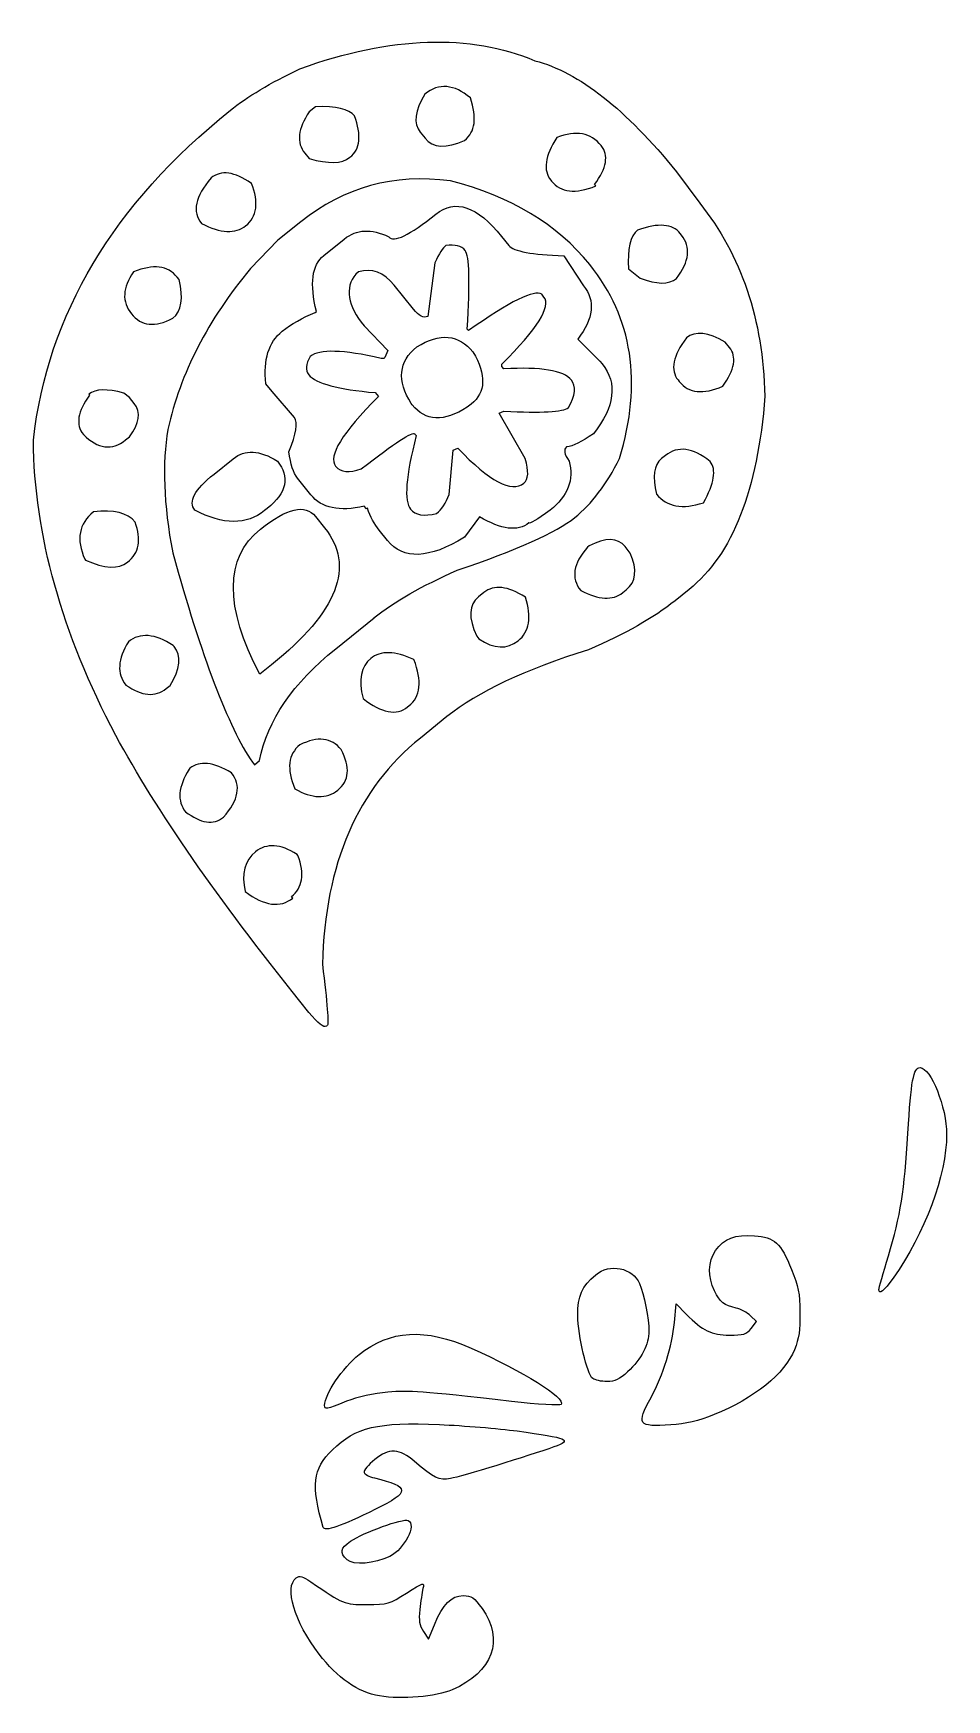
# Model space of a CAD drawing. Header units: centimetres. Extents: x -13.1 to 13.1, y -9.4 to 9.2.
# Drawn here: x -12.79 to -5.9, y -6.04 to 6.54 of the extents above; entities that cross this region are included whole.
import ezdxf

# ---------------------------------------------------------------- set-up
doc = ezdxf.new("R2010")
doc.units = ezdxf.units.CM
doc.header["$MEASUREMENT"] = 0
doc.layers.add('Layer 1', color=7, linetype='Continuous')

msp = doc.modelspace()

# ---------------------------------------------------------------- linework, layer by layer
at = {"layer": 'Layer 1'}
for points, knots in [([(-10.58197, -0.95095), (-10.58197, -0.95095), (-10.57305, -0.94378), (-10.57305, -0.94378), (-10.57305, -0.94378), (-10.56248, -0.93528), (-10.57534, -0.78231), (-10.61163, -0.48488), (-10.61163, -0.48488), (-10.59233, 0.27302), (-10.34592, 0.8423), (-9.87238, 1.22296), (-9.87238, 1.22296), (-9.87238, 1.22296), (-9.67173, 1.38426), (-9.67173, 1.38426), (-9.67173, 1.38426), (-9.43866, 1.57163), (-9.08284, 1.74012), (-8.60428, 1.88975), (-8.60428, 1.88975), (-8.32809, 2.00792), (-8.11034, 2.13104), (-7.95102, 2.25911), (-7.95102, 2.25911), (-7.95102, 2.25911), (-7.845, 2.34434), (-7.845, 2.34434), (-7.845, 2.34434), (-7.51736, 2.60773), (-7.32665, 3.0939), (-7.27288, 3.80284), (-7.27288, 3.80284), (-7.28666, 4.38317), (-7.45064, 4.86877), (-7.76483, 5.25961), (-7.76483, 5.25961), (-7.76483, 5.25961), (-7.94055, 5.4968), (-7.94055, 5.4968), (-7.94055, 5.4968), (-8.31998, 5.96879), (-8.67577, 6.24826), (-9.00793, 6.33521), (-9.00793, 6.33521), (-9.49856, 6.54217), (-10.08994, 6.52207), (-10.78205, 6.27489), (-10.78205, 6.27489), (-11.00504, 6.16741), (-11.17967, 6.06291), (-11.30595, 5.96139), (-11.30595, 5.96139), (-12.18982, 5.25086), (-12.68545, 4.42062), (-12.79285, 3.47064), (-12.79285, 3.47064), (-12.78538, 2.75655), (-12.57807, 2.01381), (-12.17091, 1.2424), (-12.17091, 1.2424), (-11.86228, 0.67382), (-11.39921, 0.00545), (-10.7817, -0.76271), (-10.7817, -0.76271), (-10.7817, -0.76271), (-10.71293, -0.84826), (-10.71293, -0.84826), (-10.71293, -0.84826), (-10.64523, -0.93248), (-10.60157, -0.96672), (-10.58197, -0.95097), (-10.58197, -0.95097), (-10.58197, -0.95097), (-10.58197, -0.95095), (-10.58197, -0.95095)], [0, 0, 0, 0, 0.05, 0.05, 0.05, 0.05, 0.1, 0.1, 0.1, 0.1, 0.15, 0.15, 0.15, 0.15, 0.2, 0.2, 0.2, 0.2, 0.25, 0.25, 0.25, 0.25, 0.3, 0.3, 0.3, 0.3, 0.35, 0.35, 0.35, 0.35, 0.4, 0.4, 0.4, 0.4, 0.45, 0.45, 0.45, 0.45, 0.5, 0.5, 0.5, 0.5, 0.55, 0.55, 0.55, 0.55, 0.6, 0.6, 0.6, 0.6, 0.65, 0.65, 0.65, 0.65, 0.7, 0.7, 0.7, 0.7, 0.75, 0.75, 0.75, 0.75, 0.8, 0.8, 0.8, 0.8, 0.85, 0.85, 0.85, 0.85, 0.9, 0.9, 0.9, 0.9, 1, 1, 1, 1]), ([(-9.83699, 5.7503), (-9.83699, 5.7503), (-9.87323, 5.79539), (-9.87323, 5.79539), (-9.87323, 5.79539), (-9.92643, 5.86156), (-9.91462, 5.95768), (-9.83781, 6.08377), (-9.83781, 6.08377), (-9.73256, 6.16838), (-9.61837, 6.15868), (-9.49524, 6.05466), (-9.49524, 6.05466), (-9.44428, 5.90514), (-9.45866, 5.79834), (-9.53836, 5.73426), (-9.53836, 5.73426), (-9.67824, 5.6713), (-9.77778, 5.67664), (-9.83699, 5.7503)], [0, 0, 0, 0, 0.16666667, 0.16666667, 0.16666667, 0.16666667, 0.33333333, 0.33333333, 0.33333333, 0.33333333, 0.5, 0.5, 0.5, 0.5, 0.66666667, 0.66666667, 0.66666667, 0.66666667, 1, 1, 1, 1]), ([(-10.71188, 5.59644), (-10.71188, 5.59644), (-10.74454, 5.63707), (-10.74454, 5.63707), (-10.74454, 5.63707), (-10.80853, 5.71667), (-10.79719, 5.82103), (-10.7105, 5.95017), (-10.7105, 5.95017), (-10.7105, 5.95017), (-10.6631, 5.98827), (-10.6631, 5.98827), (-10.6631, 5.98827), (-10.50891, 5.99351), (-10.41123, 5.97053), (-10.37007, 5.91934), (-10.37007, 5.91934), (-10.3146, 5.77344), (-10.32595, 5.66908), (-10.40411, 5.60624), (-10.40411, 5.60624), (-10.46423, 5.55791), (-10.56682, 5.55465), (-10.71188, 5.59645), (-10.71188, 5.59645), (-10.71188, 5.59645), (-10.71188, 5.59644), (-10.71188, 5.59644)], [0, 0, 0, 0, 0.125, 0.125, 0.125, 0.125, 0.25, 0.25, 0.25, 0.25, 0.375, 0.375, 0.375, 0.375, 0.5, 0.5, 0.5, 0.5, 0.625, 0.625, 0.625, 0.625, 0.75, 0.75, 0.75, 0.75, 1, 1, 1, 1]), ([(-8.88792, 5.43311), (-8.94838, 5.5083), (-8.93323, 5.61572), (-8.84248, 5.75537), (-8.84248, 5.75537), (-8.69783, 5.81239), (-8.58621, 5.79201), (-8.50761, 5.69425), (-8.50761, 5.69425), (-8.44965, 5.62213), (-8.46643, 5.52454), (-8.55798, 5.40147), (-8.55798, 5.40147), (-8.55798, 5.40147), (-8.54882, 5.39007), (-8.54882, 5.39007), (-8.54882, 5.39007), (-8.7024, 5.32859), (-8.81362, 5.34069), (-8.88247, 5.42634), (-8.88247, 5.42634), (-8.88247, 5.42634), (-8.88792, 5.43311), (-8.88792, 5.43311)], [0, 0, 0, 0, 0.14285714, 0.14285714, 0.14285714, 0.14285714, 0.28571429, 0.28571429, 0.28571429, 0.28571429, 0.42857143, 0.42857143, 0.42857143, 0.42857143, 0.57142857, 0.57142857, 0.57142857, 0.57142857, 0.71428571, 0.71428571, 0.71428571, 0.71428571, 1, 1, 1, 1]), ([(-10.22236, 2.12942), (-10.22236, 2.12942), (-10.51104, 1.89736), (-10.51104, 1.89736), (-10.51104, 1.89736), (-10.83418, 1.6376), (-11.02601, 1.35597), (-11.08653, 1.05248), (-11.08653, 1.05248), (-11.08653, 1.05248), (-11.12484, 1.02168), (-11.12484, 1.02168), (-11.12484, 1.02168), (-11.12484, 1.02168), (-11.13931, 1.03968), (-11.13931, 1.03968), (-11.13931, 1.03968), (-11.32275, 1.308), (-11.52341, 1.8347), (-11.74129, 2.61979), (-11.74129, 2.61979), (-11.80958, 2.98792), (-11.82177, 3.29856), (-11.77787, 3.55171), (-11.77787, 3.55171), (-11.68368, 3.97633), (-11.47571, 4.38104), (-11.15394, 4.76584), (-11.15394, 4.76584), (-11.15394, 4.76584), (-10.94769, 4.98004), (-10.94769, 4.98004), (-10.94769, 4.98004), (-10.94769, 4.98004), (-10.77396, 5.1197), (-10.77396, 5.1197), (-10.77396, 5.1197), (-10.44929, 5.3807), (-10.07315, 5.48379), (-9.64556, 5.42896), (-9.64556, 5.42896), (-9.18919, 5.31082), (-8.83895, 5.09992), (-8.59485, 4.79627), (-8.59485, 4.79627), (-8.27101, 4.39342), (-8.19582, 3.90578), (-8.36928, 3.33334), (-8.36928, 3.33334), (-8.46726, 3.13822), (-8.58016, 2.98928), (-8.70798, 2.88652), (-8.70798, 2.88652), (-8.84627, 2.77536), (-9.1419, 2.64292), (-9.59487, 2.48921), (-9.59487, 2.48921), (-9.86138, 2.37139), (-10.07055, 2.25146), (-10.22237, 2.12941), (-10.22237, 2.12941), (-10.22237, 2.12941), (-10.22236, 2.12942), (-10.22236, 2.12942)], [0, 0, 0, 0, 0.05882353, 0.05882353, 0.05882353, 0.05882353, 0.11764706, 0.11764706, 0.11764706, 0.11764706, 0.17647059, 0.17647059, 0.17647059, 0.17647059, 0.23529412, 0.23529412, 0.23529412, 0.23529412, 0.29411765, 0.29411765, 0.29411765, 0.29411765, 0.35294118, 0.35294118, 0.35294118, 0.35294118, 0.41176471, 0.41176471, 0.41176471, 0.41176471, 0.47058824, 0.47058824, 0.47058824, 0.47058824, 0.52941176, 0.52941176, 0.52941176, 0.52941176, 0.58823529, 0.58823529, 0.58823529, 0.58823529, 0.64705882, 0.64705882, 0.64705882, 0.64705882, 0.70588235, 0.70588235, 0.70588235, 0.70588235, 0.76470588, 0.76470588, 0.76470588, 0.76470588, 0.82352941, 0.82352941, 0.82352941, 0.82352941, 0.88235294, 0.88235294, 0.88235294, 0.88235294, 1, 1, 1, 1]), ([(-11.52442, 5.10664), (-11.59567, 5.19527), (-11.57155, 5.3099), (-11.45207, 5.45054), (-11.45207, 5.45054), (-11.37534, 5.51223), (-11.27394, 5.49849), (-11.14789, 5.40933), (-11.14789, 5.40933), (-11.08936, 5.26571), (-11.10369, 5.15886), (-11.19088, 5.08876), (-11.19088, 5.08876), (-11.26751, 5.02716), (-11.37869, 5.03312), (-11.52442, 5.10664)], [0, 0, 0, 0, 0.2, 0.2, 0.2, 0.2, 0.4, 0.4, 0.4, 0.4, 0.6, 0.6, 0.6, 0.6, 1, 1, 1, 1]), ([(-8.89322, 2.94179), (-8.75946, 3.04933), (-8.71174, 3.17305), (-8.75008, 3.31296), (-8.75008, 3.31296), (-8.78692, 3.36509), (-8.79334, 3.40081), (-8.76933, 3.4201), (-8.76933, 3.4201), (-8.72198, 3.4259), (-8.65458, 3.45907), (-8.56711, 3.51959), (-8.56711, 3.51959), (-8.40492, 3.72411), (-8.38303, 3.90002), (-8.50144, 4.04733), (-8.50144, 4.04733), (-8.50144, 4.04733), (-8.51777, 4.06764), (-8.51777, 4.06764), (-8.51777, 4.06764), (-8.51777, 4.06764), (-8.68491, 4.23396), (-8.68491, 4.23396), (-8.68491, 4.23396), (-8.56509, 4.38973), (-8.5505, 4.52399), (-8.64112, 4.63673), (-8.64112, 4.63673), (-8.64112, 4.63673), (-8.78941, 4.8628), (-8.78941, 4.8628), (-8.78941, 4.8628), (-9.03125, 4.87121), (-9.16969, 4.89721), (-9.20474, 4.94081), (-9.20474, 4.94081), (-9.20474, 4.94081), (-9.25917, 5.00852), (-9.25917, 5.00852), (-9.25917, 5.00852), (-9.44406, 5.23851), (-9.60945, 5.29487), (-9.75532, 5.17761), (-9.75532, 5.17761), (-9.95526, 5.01688), (-10.07395, 4.9598), (-10.11138, 5.00638), (-10.11138, 5.00638), (-10.24163, 5.06987), (-10.35332, 5.06418), (-10.44646, 4.98931), (-10.44646, 4.98931), (-10.44646, 4.98931), (-10.60203, 4.86425), (-10.60203, 4.86425), (-10.60203, 4.86425), (-10.69077, 4.79291), (-10.70883, 4.65225), (-10.6562, 4.44226), (-10.6562, 4.44226), (-10.6562, 4.44226), (-10.66528, 4.43496), (-10.66528, 4.43496), (-10.66528, 4.43496), (-10.76275, 4.39612), (-10.84605, 4.34891), (-10.91519, 4.29333), (-10.91519, 4.29333), (-11.01736, 4.2112), (-11.05849, 4.07917), (-11.03858, 3.89726), (-11.03858, 3.89726), (-11.03858, 3.89726), (-10.99145, 3.83863), (-10.99145, 3.83863), (-10.99145, 3.83863), (-10.99145, 3.83863), (-10.82152, 3.64111), (-10.82152, 3.64111), (-10.82152, 3.64111), (-10.79516, 3.60539), (-10.80929, 3.51981), (-10.8639, 3.38438), (-10.8639, 3.38438), (-10.85227, 3.28988), (-10.83075, 3.22308), (-10.79933, 3.18399), (-10.79933, 3.18399), (-10.79933, 3.18399), (-10.69777, 3.05765), (-10.69777, 3.05765), (-10.69777, 3.05765), (-10.61803, 2.95845), (-10.48391, 2.93016), (-10.2954, 2.97276), (-10.2954, 2.97276), (-10.2954, 2.97276), (-10.27907, 2.95245), (-10.27907, 2.95245), (-10.27907, 2.95245), (-10.27907, 2.95245), (-10.2723, 2.95789), (-10.2723, 2.95789), (-10.2723, 2.95789), (-10.24929, 2.89229), (-10.21964, 2.83692), (-10.18335, 2.79178), (-10.18335, 2.79178), (-10.18335, 2.79178), (-10.12175, 2.71515), (-10.12175, 2.71515), (-10.12175, 2.71515), (-10.00218, 2.56641), (-9.80793, 2.57413), (-9.53899, 2.7383), (-9.53899, 2.7383), (-9.53899, 2.7383), (-9.42545, 2.89264), (-9.42545, 2.89264), (-9.42545, 2.89264), (-9.26043, 2.79512), (-9.13657, 2.7796), (-9.05388, 2.84606), (-9.05388, 2.84606), (-9.04787, 2.83857), (-8.99431, 2.87048), (-8.89321, 2.94178), (-8.89321, 2.94178), (-8.89321, 2.94178), (-8.89322, 2.94179), (-8.89322, 2.94179)], [0, 0, 0, 0, 0.02941176, 0.02941176, 0.02941176, 0.02941176, 0.05882353, 0.05882353, 0.05882353, 0.05882353, 0.08823529, 0.08823529, 0.08823529, 0.08823529, 0.11764706, 0.11764706, 0.11764706, 0.11764706, 0.14705882, 0.14705882, 0.14705882, 0.14705882, 0.17647059, 0.17647059, 0.17647059, 0.17647059, 0.20588235, 0.20588235, 0.20588235, 0.20588235, 0.23529412, 0.23529412, 0.23529412, 0.23529412, 0.26470588, 0.26470588, 0.26470588, 0.26470588, 0.29411765, 0.29411765, 0.29411765, 0.29411765, 0.32352941, 0.32352941, 0.32352941, 0.32352941, 0.35294118, 0.35294118, 0.35294118, 0.35294118, 0.38235294, 0.38235294, 0.38235294, 0.38235294, 0.41176471, 0.41176471, 0.41176471, 0.41176471, 0.44117647, 0.44117647, 0.44117647, 0.44117647, 0.47058824, 0.47058824, 0.47058824, 0.47058824, 0.5, 0.5, 0.5, 0.5, 0.52941176, 0.52941176, 0.52941176, 0.52941176, 0.55882353, 0.55882353, 0.55882353, 0.55882353, 0.58823529, 0.58823529, 0.58823529, 0.58823529, 0.61764706, 0.61764706, 0.61764706, 0.61764706, 0.64705882, 0.64705882, 0.64705882, 0.64705882, 0.67647059, 0.67647059, 0.67647059, 0.67647059, 0.70588235, 0.70588235, 0.70588235, 0.70588235, 0.73529412, 0.73529412, 0.73529412, 0.73529412, 0.76470588, 0.76470588, 0.76470588, 0.76470588, 0.79411765, 0.79411765, 0.79411765, 0.79411765, 0.82352941, 0.82352941, 0.82352941, 0.82352941, 0.85294118, 0.85294118, 0.85294118, 0.85294118, 0.88235294, 0.88235294, 0.88235294, 0.88235294, 0.91176471, 0.91176471, 0.91176471, 0.91176471, 0.94117647, 0.94117647, 0.94117647, 0.94117647, 1, 1, 1, 1]), ([(-8.302, 4.76444), (-8.31176, 4.91501), (-8.28884, 5.01264), (-8.23323, 5.05733), (-8.23323, 5.05733), (-8.07766, 5.11316), (-7.97027, 5.10425), (-7.91105, 5.03059), (-7.91105, 5.03059), (-7.91105, 5.03059), (-7.90202, 5.01936), (-7.90202, 5.01936), (-7.90202, 5.01936), (-7.82945, 4.92908), (-7.84197, 4.81997), (-7.93957, 4.69202), (-7.93957, 4.69202), (-7.99815, 4.64493), (-8.08932, 4.64595), (-8.21308, 4.69508), (-8.21308, 4.69508), (-8.21308, 4.69508), (-8.302, 4.76444), (-8.302, 4.76444)], [0, 0, 0, 0, 0.14285714, 0.14285714, 0.14285714, 0.14285714, 0.28571429, 0.28571429, 0.28571429, 0.28571429, 0.42857143, 0.42857143, 0.42857143, 0.42857143, 0.57142857, 0.57142857, 0.57142857, 0.57142857, 0.71428571, 0.71428571, 0.71428571, 0.71428571, 1, 1, 1, 1]), ([(-9.62589, 3.39597), (-9.62589, 3.39597), (-9.65396, 3.06158), (-9.65396, 3.06158), (-9.65396, 3.06158), (-9.68031, 2.99582), (-9.7123, 2.9478), (-9.74995, 2.91754), (-9.74995, 2.91754), (-9.84574, 2.8951), (-9.91115, 2.90568), (-9.9462, 2.94928), (-9.9462, 2.94928), (-9.99692, 3.01237), (-9.98285, 3.19812), (-9.904, 3.50655), (-9.904, 3.50655), (-9.904, 3.50655), (-9.91303, 3.51778), (-9.91303, 3.51778), (-9.91303, 3.51778), (-9.92994, 3.53881), (-10.065, 3.45126), (-10.31822, 3.25513), (-10.31822, 3.25513), (-10.40963, 3.22116), (-10.4741, 3.22752), (-10.51162, 3.2742), (-10.51162, 3.2742), (-10.57198, 3.34929), (-10.46443, 3.52483), (-10.18896, 3.80083), (-10.18896, 3.80083), (-10.18896, 3.80083), (-10.21246, 3.83006), (-10.21246, 3.83006), (-10.21246, 3.83006), (-10.49382, 3.85382), (-10.6611, 3.89878), (-10.71429, 3.96495), (-10.71429, 3.96495), (-10.74208, 3.99952), (-10.73847, 4.04575), (-10.70343, 4.10363), (-10.70343, 4.10363), (-10.63418, 4.1593), (-10.45563, 4.15431), (-10.16777, 4.08865), (-10.16777, 4.08865), (-10.16777, 4.08865), (-10.14937, 4.08876), (-10.14937, 4.08876), (-10.14937, 4.08876), (-10.14937, 4.08876), (-10.14045, 4.09593), (-10.14045, 4.09593), (-10.14045, 4.09593), (-10.14045, 4.09593), (-10.1183, 4.14718), (-10.1183, 4.14718), (-10.1183, 4.14718), (-10.1183, 4.14718), (-10.29777, 4.33323), (-10.29777, 4.33323), (-10.29777, 4.33323), (-10.42345, 4.48957), (-10.44422, 4.62013), (-10.36008, 4.72493), (-10.36008, 4.72493), (-10.36008, 4.72493), (-10.33977, 4.74126), (-10.33977, 4.74126), (-10.33977, 4.74126), (-10.23775, 4.77126), (-10.14805, 4.73815), (-10.0707, 4.64192), (-10.0707, 4.64192), (-10.0707, 4.64192), (-9.92387, 4.45927), (-9.92387, 4.45927), (-9.92387, 4.45927), (-9.88405, 4.40972), (-9.84831, 4.39142), (-9.81665, 4.40436), (-9.81665, 4.40436), (-9.81665, 4.40436), (-9.76423, 4.81026), (-9.76423, 4.81026), (-9.76423, 4.81026), (-9.73071, 4.87926), (-9.70266, 4.92283), (-9.68009, 4.94097), (-9.68009, 4.94097), (-9.6106, 4.94989), (-9.56196, 4.93707), (-9.53416, 4.9025), (-9.53416, 4.9025), (-9.50275, 4.86341), (-9.49748, 4.66601), (-9.51837, 4.31029), (-9.51837, 4.31029), (-9.51837, 4.31029), (-9.50921, 4.29889), (-9.50921, 4.29889), (-9.50921, 4.29889), (-9.19441, 4.51987), (-9.01028, 4.61098), (-8.95682, 4.57221), (-8.95682, 4.57221), (-8.95682, 4.57221), (-8.94049, 4.5519), (-8.94049, 4.5519), (-8.94049, 4.5519), (-8.88376, 4.48133), (-8.98924, 4.31244), (-9.25691, 4.04524), (-9.25691, 4.04524), (-9.25691, 4.04524), (-9.25696, 4.02671), (-9.25696, 4.02671), (-9.25696, 4.02671), (-9.25696, 4.02671), (-9.24236, 4.00854), (-9.24236, 4.00854), (-9.24236, 4.00854), (-8.96203, 4.02619), (-8.79226, 3.99819), (-8.73304, 3.92453), (-8.73304, 3.92453), (-8.69552, 3.87785), (-8.70299, 3.80868), (-8.75545, 3.71702), (-8.75545, 3.71702), (-8.79608, 3.68436), (-8.95829, 3.67522), (-9.24207, 3.68959), (-9.24207, 3.68959), (-9.24207, 3.68959), (-9.2786, 3.67517), (-9.2786, 3.67517), (-9.2786, 3.67517), (-9.2786, 3.67517), (-9.08132, 3.3327), (-9.08132, 3.3327), (-9.08132, 3.3327), (-9.05332, 3.23631), (-9.05661, 3.17423), (-9.09117, 3.14643), (-9.09117, 3.14643), (-9.18443, 3.07147), (-9.35049, 3.15945), (-9.58937, 3.41039), (-9.58937, 3.41039), (-9.58937, 3.41039), (-9.62589, 3.39597), (-9.62589, 3.39597)], [0, 0, 0, 0, 0.025, 0.025, 0.025, 0.025, 0.05, 0.05, 0.05, 0.05, 0.075, 0.075, 0.075, 0.075, 0.1, 0.1, 0.1, 0.1, 0.125, 0.125, 0.125, 0.125, 0.15, 0.15, 0.15, 0.15, 0.175, 0.175, 0.175, 0.175, 0.2, 0.2, 0.2, 0.2, 0.225, 0.225, 0.225, 0.225, 0.25, 0.25, 0.25, 0.25, 0.275, 0.275, 0.275, 0.275, 0.3, 0.3, 0.3, 0.3, 0.325, 0.325, 0.325, 0.325, 0.35, 0.35, 0.35, 0.35, 0.375, 0.375, 0.375, 0.375, 0.4, 0.4, 0.4, 0.4, 0.425, 0.425, 0.425, 0.425, 0.45, 0.45, 0.45, 0.45, 0.475, 0.475, 0.475, 0.475, 0.5, 0.5, 0.5, 0.5, 0.525, 0.525, 0.525, 0.525, 0.55, 0.55, 0.55, 0.55, 0.575, 0.575, 0.575, 0.575, 0.6, 0.6, 0.6, 0.6, 0.625, 0.625, 0.625, 0.625, 0.65, 0.65, 0.65, 0.65, 0.675, 0.675, 0.675, 0.675, 0.7, 0.7, 0.7, 0.7, 0.725, 0.725, 0.725, 0.725, 0.75, 0.75, 0.75, 0.75, 0.775, 0.775, 0.775, 0.775, 0.8, 0.8, 0.8, 0.8, 0.825, 0.825, 0.825, 0.825, 0.85, 0.85, 0.85, 0.85, 0.875, 0.875, 0.875, 0.875, 0.9, 0.9, 0.9, 0.9, 0.925, 0.925, 0.925, 0.925, 0.95, 0.95, 0.95, 0.95, 1, 1, 1, 1]), ([(-12.05321, 4.42519), (-12.12579, 4.51547), (-12.12047, 4.62124), (-12.03725, 4.74251), (-12.03725, 4.74251), (-11.88685, 4.80161), (-11.77717, 4.78828), (-11.70822, 4.70252), (-11.70822, 4.70252), (-11.70822, 4.70252), (-11.69375, 4.68452), (-11.69375, 4.68452), (-11.69375, 4.68452), (-11.65849, 4.54213), (-11.67389, 4.44438), (-11.73995, 4.39128), (-11.73995, 4.39128), (-11.87392, 4.32074), (-11.97834, 4.33204), (-12.05321, 4.42519)], [0, 0, 0, 0, 0.16666667, 0.16666667, 0.16666667, 0.16666667, 0.33333333, 0.33333333, 0.33333333, 0.33333333, 0.5, 0.5, 0.5, 0.5, 0.66666667, 0.66666667, 0.66666667, 0.66666667, 1, 1, 1, 1]), ([(-9.51864, 3.7198), (-9.51864, 3.7198), (-9.48941, 3.7433), (-9.48941, 3.7433), (-9.48941, 3.7433), (-9.37822, 3.83269), (-9.37355, 3.96386), (-9.47542, 4.1368), (-9.47542, 4.1368), (-9.58296, 4.27057), (-9.72426, 4.28322), (-9.89932, 4.17475), (-9.89932, 4.17475), (-10.03607, 4.06483), (-10.05016, 3.92228), (-9.94159, 3.7471), (-9.94159, 3.7471), (-9.94159, 3.7471), (-9.93442, 3.73818), (-9.93442, 3.73818), (-9.93442, 3.73818), (-9.83415, 3.61344), (-9.69555, 3.60731), (-9.51864, 3.7198)], [0, 0, 0, 0, 0.14285714, 0.14285714, 0.14285714, 0.14285714, 0.28571429, 0.28571429, 0.28571429, 0.28571429, 0.42857143, 0.42857143, 0.42857143, 0.42857143, 0.57142857, 0.57142857, 0.57142857, 0.57142857, 0.71428571, 0.71428571, 0.71428571, 0.71428571, 1, 1, 1, 1]), ([(-7.92826, 3.92548), (-7.98872, 4.00068), (-7.96759, 4.10674), (-7.86488, 4.24368), (-7.86488, 4.24368), (-7.79872, 4.29687), (-7.7011, 4.28626), (-7.57204, 4.21184), (-7.57204, 4.21184), (-7.57204, 4.21184), (-7.53938, 4.17121), (-7.53938, 4.17121), (-7.53938, 4.17121), (-7.48381, 4.10207), (-7.5006, 4.00447), (-7.58975, 3.87842), (-7.58975, 3.87842), (-7.73808, 3.81356), (-7.8479, 3.8255), (-7.91923, 3.91424), (-7.91923, 3.91424), (-7.91923, 3.91424), (-7.92826, 3.92548), (-7.92826, 3.92548)], [0, 0, 0, 0, 0.14285714, 0.14285714, 0.14285714, 0.14285714, 0.28571429, 0.28571429, 0.28571429, 0.28571429, 0.42857143, 0.42857143, 0.42857143, 0.42857143, 0.57142857, 0.57142857, 0.57142857, 0.57142857, 0.71428571, 0.71428571, 0.71428571, 0.71428571, 1, 1, 1, 1]), ([(-12.41557, 3.51403), (-12.47478, 3.58769), (-12.45923, 3.68682), (-12.36892, 3.81144), (-12.36892, 3.81144), (-12.36892, 3.81144), (-12.37436, 3.81821), (-12.37436, 3.81821), (-12.37436, 3.81821), (-12.32471, 3.85813), (-12.23659, 3.8609), (-12.11001, 3.82654), (-12.11001, 3.82654), (-12.11001, 3.82654), (-12.06843, 3.79308), (-12.06843, 3.79308), (-12.06843, 3.79308), (-12.06843, 3.79308), (-12.03219, 3.74799), (-12.03219, 3.74799), (-12.03219, 3.74799), (-11.97909, 3.68193), (-11.99096, 3.59817), (-12.0678, 3.4967), (-12.0678, 3.4967), (-12.0678, 3.4967), (-12.09703, 3.4732), (-12.09703, 3.4732), (-12.09703, 3.4732), (-12.1992, 3.39107), (-12.30538, 3.40467), (-12.41557, 3.51401), (-12.41557, 3.51401), (-12.41557, 3.51401), (-12.41557, 3.51403), (-12.41557, 3.51403)], [0, 0, 0, 0, 0.1, 0.1, 0.1, 0.1, 0.2, 0.2, 0.2, 0.2, 0.3, 0.3, 0.3, 0.3, 0.4, 0.4, 0.4, 0.4, 0.5, 0.5, 0.5, 0.5, 0.6, 0.6, 0.6, 0.6, 0.7, 0.7, 0.7, 0.7, 0.8, 0.8, 0.8, 0.8, 1, 1, 1, 1]), ([(-11.04807, 2.93945), (-11.04807, 2.93945), (-11.02776, 2.95578), (-11.02776, 2.95578), (-11.02776, 2.95578), (-10.88045, 3.0742), (-10.85512, 3.19352), (-10.95177, 3.31375), (-10.95177, 3.31375), (-11.08542, 3.3968), (-11.19656, 3.40271), (-11.28518, 3.33146), (-11.28518, 3.33146), (-11.28518, 3.33146), (-11.42952, 3.21543), (-11.42952, 3.21543), (-11.42952, 3.21543), (-11.57683, 3.09701), (-11.62513, 3.00626), (-11.57442, 2.94317), (-11.57442, 2.94317), (-11.36027, 2.83077), (-11.18483, 2.82953), (-11.04808, 2.93945), (-11.04808, 2.93945), (-11.04808, 2.93945), (-11.04807, 2.93945), (-11.04807, 2.93945)], [0, 0, 0, 0, 0.125, 0.125, 0.125, 0.125, 0.25, 0.25, 0.25, 0.25, 0.375, 0.375, 0.375, 0.375, 0.5, 0.5, 0.5, 0.5, 0.625, 0.625, 0.625, 0.625, 0.75, 0.75, 0.75, 0.75, 1, 1, 1, 1]), ([(-8.08987, 3.06424), (-8.12363, 3.19551), (-8.11117, 3.28474), (-8.05248, 3.33191), (-8.05248, 3.33191), (-8.05248, 3.33191), (-8.02325, 3.35541), (-8.02325, 3.35541), (-8.02325, 3.35541), (-7.93, 3.43037), (-7.81774, 3.41541), (-7.68647, 3.3105), (-7.68647, 3.3105), (-7.637, 3.24896), (-7.65381, 3.14518), (-7.73689, 2.99918), (-7.73689, 2.99918), (-7.89486, 2.94632), (-8.01252, 2.96801), (-8.08987, 3.06423), (-8.08987, 3.06423), (-8.08987, 3.06423), (-8.08987, 3.06424), (-8.08987, 3.06424)], [0, 0, 0, 0, 0.14285714, 0.14285714, 0.14285714, 0.14285714, 0.28571429, 0.28571429, 0.28571429, 0.28571429, 0.42857143, 0.42857143, 0.42857143, 0.42857143, 0.57142857, 0.57142857, 0.57142857, 0.57142857, 0.71428571, 0.71428571, 0.71428571, 0.71428571, 1, 1, 1, 1]), ([(-12.4049, 2.57242), (-12.47089, 2.72237), (-12.44905, 2.84142), (-12.33939, 2.92957), (-12.33939, 2.92957), (-12.18631, 2.9486), (-12.0814, 2.92282), (-12.02467, 2.85225), (-12.02467, 2.85225), (-11.97578, 2.72064), (-11.99494, 2.61978), (-12.08213, 2.54969), (-12.08213, 2.54969), (-12.1483, 2.4965), (-12.25408, 2.50182), (-12.39945, 2.56565), (-12.39945, 2.56565), (-12.39945, 2.56565), (-12.4049, 2.57242), (-12.4049, 2.57242)], [0, 0, 0, 0, 0.16666667, 0.16666667, 0.16666667, 0.16666667, 0.33333333, 0.33333333, 0.33333333, 0.33333333, 0.5, 0.5, 0.5, 0.5, 0.66666667, 0.66666667, 0.66666667, 0.66666667, 1, 1, 1, 1]), ([(-11.08347, 1.70443), (-11.08347, 1.70443), (-10.99545, 1.77519), (-10.99545, 1.77519), (-10.99545, 1.77519), (-10.49649, 2.1763), (-10.36304, 2.52119), (-10.5951, 2.80987), (-10.5951, 2.80987), (-10.5951, 2.80987), (-10.664, 2.89558), (-10.664, 2.89558), (-10.664, 2.89558), (-10.74127, 2.9917), (-10.87982, 2.95943), (-11.07964, 2.7988), (-11.07964, 2.7988), (-11.35026, 2.58125), (-11.35154, 2.21647), (-11.08347, 1.70444), (-11.08347, 1.70444), (-11.08347, 1.70444), (-11.08347, 1.70443), (-11.08347, 1.70443)], [0, 0, 0, 0, 0.14285714, 0.14285714, 0.14285714, 0.14285714, 0.28571429, 0.28571429, 0.28571429, 0.28571429, 0.42857143, 0.42857143, 0.42857143, 0.42857143, 0.57142857, 0.57142857, 0.57142857, 0.57142857, 0.71428571, 0.71428571, 0.71428571, 0.71428571, 1, 1, 1, 1]), ([(-8.66272, 2.33649), (-8.73769, 2.42974), (-8.72034, 2.53893), (-8.61068, 2.66406), (-8.61068, 2.66406), (-8.61068, 2.66406), (-8.59945, 2.67309), (-8.59945, 2.67309), (-8.59945, 2.67309), (-8.47432, 2.73906), (-8.38397, 2.73748), (-8.32838, 2.66834), (-8.32838, 2.66834), (-8.32838, 2.66834), (-8.28855, 2.6188), (-8.28855, 2.6188), (-8.28855, 2.6188), (-8.23485, 2.4936), (-8.24482, 2.40139), (-8.31847, 2.34218), (-8.31847, 2.34218), (-8.31847, 2.34218), (-8.34555, 2.32041), (-8.34555, 2.32041), (-8.34555, 2.32041), (-8.42075, 2.25996), (-8.52647, 2.26533), (-8.66271, 2.3365), (-8.66271, 2.3365), (-8.66271, 2.3365), (-8.66272, 2.33649), (-8.66272, 2.33649)], [0, 0, 0, 0, 0.11111111, 0.11111111, 0.11111111, 0.11111111, 0.22222222, 0.22222222, 0.22222222, 0.22222222, 0.33333333, 0.33333333, 0.33333333, 0.33333333, 0.44444444, 0.44444444, 0.44444444, 0.44444444, 0.55555556, 0.55555556, 0.55555556, 0.55555556, 0.66666667, 0.66666667, 0.66666667, 0.66666667, 0.77777778, 0.77777778, 0.77777778, 0.77777778, 1, 1, 1, 1]), ([(-9.43096, 1.97149), (-9.43096, 1.97149), (-9.44716, 1.99164), (-9.44716, 1.99164), (-9.44716, 1.99164), (-9.51176, 2.13039), (-9.50723, 2.22936), (-9.43357, 2.28857), (-9.43357, 2.28857), (-9.43357, 2.28857), (-9.39294, 2.32123), (-9.39294, 2.32123), (-9.39294, 2.32123), (-9.31775, 2.38168), (-9.21334, 2.37028), (-9.07971, 2.28702), (-9.07971, 2.28702), (-9.03173, 2.13511), (-9.04984, 2.0253), (-9.13406, 1.95759), (-9.13406, 1.95759), (-9.21829, 1.88988), (-9.31726, 1.89452), (-9.43096, 1.97148), (-9.43096, 1.97148), (-9.43096, 1.97148), (-9.43096, 1.97149), (-9.43096, 1.97149)], [0, 0, 0, 0, 0.125, 0.125, 0.125, 0.125, 0.25, 0.25, 0.25, 0.25, 0.375, 0.375, 0.375, 0.375, 0.5, 0.5, 0.5, 0.5, 0.625, 0.625, 0.625, 0.625, 0.75, 0.75, 0.75, 0.75, 1, 1, 1, 1]), ([(-12.09441, 1.62309), (-12.16327, 1.70875), (-12.15694, 1.81778), (-12.07543, 1.95018), (-12.07543, 1.95018), (-11.98823, 2.02028), (-11.87538, 2.01077), (-11.73686, 1.92166), (-11.73686, 1.92166), (-11.73686, 1.92166), (-11.73142, 1.91489), (-11.73142, 1.91489), (-11.73142, 1.91489), (-11.67345, 1.84278), (-11.68344, 1.74439), (-11.7614, 1.61974), (-11.7614, 1.61974), (-11.7614, 1.61974), (-11.7908, 1.59611), (-11.7908, 1.59611), (-11.7908, 1.59611), (-11.87349, 1.52964), (-11.97469, 1.53864), (-12.09442, 1.62309), (-12.09442, 1.62309), (-12.09442, 1.62309), (-12.09441, 1.62309), (-12.09441, 1.62309)], [0, 0, 0, 0, 0.125, 0.125, 0.125, 0.125, 0.25, 0.25, 0.25, 0.25, 0.375, 0.375, 0.375, 0.375, 0.5, 0.5, 0.5, 0.5, 0.625, 0.625, 0.625, 0.625, 0.75, 0.75, 0.75, 0.75, 1, 1, 1, 1]), ([(-10.30508, 1.52109), (-10.34034, 1.66348), (-10.32115, 1.76428), (-10.24749, 1.82349), (-10.24749, 1.82349), (-10.1723, 1.88394), (-10.06355, 1.88101), (-9.92125, 1.8147), (-9.92125, 1.8147), (-9.85787, 1.65288), (-9.87054, 1.5363), (-9.95927, 1.46496), (-9.95927, 1.46496), (-9.95927, 1.46496), (-9.96835, 1.45766), (-9.96835, 1.45766), (-9.96835, 1.45766), (-10.05247, 1.39004), (-10.16471, 1.41119), (-10.30508, 1.5211), (-10.30508, 1.5211), (-10.30508, 1.5211), (-10.30508, 1.52109), (-10.30508, 1.52109)], [0, 0, 0, 0, 0.14285714, 0.14285714, 0.14285714, 0.14285714, 0.28571429, 0.28571429, 0.28571429, 0.28571429, 0.42857143, 0.42857143, 0.42857143, 0.42857143, 0.57142857, 0.57142857, 0.57142857, 0.57142857, 0.71428571, 0.71428571, 0.71428571, 0.71428571, 1, 1, 1, 1]), ([(-10.81947, 0.84033), (-10.88279, 0.98989), (-10.87008, 1.10034), (-10.78134, 1.17167), (-10.78134, 1.17167), (-10.64653, 1.238), (-10.54288, 1.22608), (-10.47039, 1.1359), (-10.47039, 1.1359), (-10.39986, 1.00194), (-10.40819, 0.8999), (-10.49538, 0.82981), (-10.49538, 0.82981), (-10.58104, 0.76096), (-10.68907, 0.76446), (-10.81948, 0.84033), (-10.81948, 0.84033), (-10.81948, 0.84033), (-10.81947, 0.84033), (-10.81947, 0.84033)], [0, 0, 0, 0, 0.16666667, 0.16666667, 0.16666667, 0.16666667, 0.33333333, 0.33333333, 0.33333333, 0.33333333, 0.5, 0.5, 0.5, 0.5, 0.66666667, 0.66666667, 0.66666667, 0.66666667, 1, 1, 1, 1]), ([(-11.64497, 0.66663), (-11.70905, 0.74634), (-11.70008, 0.85378), (-11.61807, 0.98894), (-11.61807, 0.98894), (-11.61807, 0.98894), (-11.6113, 0.99438), (-11.6113, 0.99438), (-11.6113, 0.99438), (-11.53765, 1.05359), (-11.43328, 1.04225), (-11.2982, 0.96034), (-11.2982, 0.96034), (-11.22209, 0.86566), (-11.24242, 0.75398), (-11.35919, 0.6253), (-11.35919, 0.6253), (-11.43439, 0.56485), (-11.52965, 0.57863), (-11.64497, 0.66662), (-11.64497, 0.66662), (-11.64497, 0.66662), (-11.64497, 0.66663), (-11.64497, 0.66663)], [0, 0, 0, 0, 0.14285714, 0.14285714, 0.14285714, 0.14285714, 0.28571429, 0.28571429, 0.28571429, 0.28571429, 0.42857143, 0.42857143, 0.42857143, 0.42857143, 0.57142857, 0.57142857, 0.57142857, 0.57142857, 0.71428571, 0.71428571, 0.71428571, 0.71428571, 1, 1, 1, 1]), ([(-11.19383, 0.06416), (-11.22462, 0.19783), (-11.19867, 0.29789), (-11.11598, 0.36436), (-11.11598, 0.36436), (-11.0333, 0.43083), (-10.92907, 0.42427), (-10.80328, 0.34468), (-10.80328, 0.34468), (-10.80328, 0.34468), (-10.79611, 0.33576), (-10.79611, 0.33576), (-10.79611, 0.33576), (-10.74542, 0.19582), (-10.76141, 0.09261), (-10.84409, 0.02614), (-10.84409, 0.02614), (-10.84409, 0.02614), (-10.83506, 0.01491), (-10.83506, 0.01491), (-10.83506, 0.01491), (-10.92975, -0.0612), (-11.04934, -0.04478), (-11.19383, 0.06416)], [0, 0, 0, 0, 0.14285714, 0.14285714, 0.14285714, 0.14285714, 0.28571429, 0.28571429, 0.28571429, 0.28571429, 0.42857143, 0.42857143, 0.42857143, 0.42857143, 0.57142857, 0.57142857, 0.57142857, 0.57142857, 0.71428571, 0.71428571, 0.71428571, 0.71428571, 1, 1, 1, 1]), ([(-6.30448, -2.85309), (-6.06699, -2.51956), (-5.90131, -2.07379), (-5.90131, -1.76832), (-5.90131, -1.76832), (-5.90131, -1.56532), (-6.02092, -1.26484), (-6.10172, -1.26484), (-6.10172, -1.26484), (-6.15215, -1.26484), (-6.17055, -1.36405), (-6.19384, -1.76153), (-6.19384, -1.76153), (-6.21917, -2.19407), (-6.24944, -2.38395), (-6.34111, -2.68558), (-6.34111, -2.68558), (-6.38047, -2.81508), (-6.41267, -2.92938), (-6.41267, -2.93957), (-6.41267, -2.93957), (-6.41267, -2.98211), (-6.37478, -2.95181), (-6.30447, -2.85309), (-6.30447, -2.85309), (-6.30447, -2.85309), (-6.30448, -2.85309), (-6.30448, -2.85309)], [0, 0, 0, 0, 0.125, 0.125, 0.125, 0.125, 0.25, 0.25, 0.25, 0.25, 0.375, 0.375, 0.375, 0.375, 0.5, 0.5, 0.5, 0.5, 0.625, 0.625, 0.625, 0.625, 0.75, 0.75, 0.75, 0.75, 1, 1, 1, 1]), ([(-7.65557, -3.88416), (-7.35397, -3.76232), (-7.12117, -3.57404), (-7.04943, -3.39395), (-7.04943, -3.39395), (-7.01463, -3.30655), (-7.0066, -3.25196), (-7.00815, -3.11309), (-7.00815, -3.11309), (-7.00978, -2.96496), (-7.01878, -2.91917), (-7.07207, -2.78758), (-7.07207, -2.78758), (-7.15182, -2.5906), (-7.2018, -2.54515), (-7.35161, -2.53336), (-7.35161, -2.53336), (-7.49492, -2.52208), (-7.58416, -2.55614), (-7.64483, -2.64527), (-7.64483, -2.64527), (-7.70243, -2.7299), (-7.70549, -2.84494), (-7.65297, -2.95008), (-7.65297, -2.95008), (-7.6099, -3.03623), (-7.58174, -3.05868), (-7.49024, -3.0798), (-7.49024, -3.0798), (-7.45508, -3.08792), (-7.40577, -3.1142), (-7.38066, -3.13822), (-7.38066, -3.13822), (-7.38066, -3.13822), (-7.33501, -3.18188), (-7.33501, -3.18188), (-7.33501, -3.18188), (-7.33501, -3.18188), (-7.37666, -3.23368), (-7.37666, -3.23368), (-7.37666, -3.23368), (-7.41205, -3.2777), (-7.43673, -3.28533), (-7.54102, -3.28451), (-7.54102, -3.28451), (-7.67576, -3.28343), (-7.74085, -3.25162), (-7.86743, -3.1249), (-7.86743, -3.1249), (-7.86743, -3.1249), (-7.94329, -3.04897), (-7.94329, -3.04897), (-7.94329, -3.04897), (-7.94329, -3.04897), (-7.956, -3.1898), (-7.956, -3.1898), (-7.956, -3.1898), (-7.97198, -3.36672), (-8.04034, -3.58593), (-8.13184, -3.75369), (-8.13184, -3.75369), (-8.24473, -3.96068), (-8.23252, -3.97763), (-7.98166, -3.96216), (-7.98166, -3.96216), (-7.87361, -3.95554), (-7.77208, -3.93121), (-7.65562, -3.88417), (-7.65562, -3.88417), (-7.65562, -3.88417), (-7.65557, -3.88416), (-7.65557, -3.88416)], [0, 0, 0, 0, 0.05263158, 0.05263158, 0.05263158, 0.05263158, 0.10526316, 0.10526316, 0.10526316, 0.10526316, 0.15789474, 0.15789474, 0.15789474, 0.15789474, 0.21052632, 0.21052632, 0.21052632, 0.21052632, 0.26315789, 0.26315789, 0.26315789, 0.26315789, 0.31578947, 0.31578947, 0.31578947, 0.31578947, 0.36842105, 0.36842105, 0.36842105, 0.36842105, 0.42105263, 0.42105263, 0.42105263, 0.42105263, 0.47368421, 0.47368421, 0.47368421, 0.47368421, 0.52631579, 0.52631579, 0.52631579, 0.52631579, 0.57894737, 0.57894737, 0.57894737, 0.57894737, 0.63157895, 0.63157895, 0.63157895, 0.63157895, 0.68421053, 0.68421053, 0.68421053, 0.68421053, 0.73684211, 0.73684211, 0.73684211, 0.73684211, 0.78947368, 0.78947368, 0.78947368, 0.78947368, 0.84210526, 0.84210526, 0.84210526, 0.84210526, 0.89473684, 0.89473684, 0.89473684, 0.89473684, 1, 1, 1, 1]), ([(-8.3091, -3.56108), (-8.2041, -3.46208), (-8.14761, -3.35445), (-8.14789, -3.25391), (-8.14789, -3.25391), (-8.14789, -3.1627), (-8.18603, -2.9705), (-8.21864, -2.89521), (-8.21864, -2.89521), (-8.27041, -2.77563), (-8.44509, -2.74031), (-8.54965, -2.82829), (-8.54965, -2.82829), (-8.65337, -2.91555), (-8.68662, -2.99087), (-8.68498, -3.1348), (-8.68498, -3.1348), (-8.68324, -3.29154), (-8.61448, -3.5806), (-8.57169, -3.61144), (-8.57169, -3.61144), (-8.55445, -3.62387), (-8.50605, -3.63434), (-8.46415, -3.63472), (-8.46415, -3.63472), (-8.40559, -3.63526), (-8.36969, -3.61819), (-8.30912, -3.56108), (-8.30912, -3.56108), (-8.30912, -3.56108), (-8.3091, -3.56108), (-8.3091, -3.56108)], [0, 0, 0, 0, 0.11111111, 0.11111111, 0.11111111, 0.11111111, 0.22222222, 0.22222222, 0.22222222, 0.22222222, 0.33333333, 0.33333333, 0.33333333, 0.33333333, 0.44444444, 0.44444444, 0.44444444, 0.44444444, 0.55555556, 0.55555556, 0.55555556, 0.55555556, 0.66666667, 0.66666667, 0.66666667, 0.66666667, 0.77777778, 0.77777778, 0.77777778, 0.77777778, 1, 1, 1, 1]), ([(-10.42957, -3.78356), (-10.3482, -3.75143), (-10.2209, -3.7232), (-10.11911, -3.71471), (-10.11911, -3.71471), (-9.94829, -3.70048), (-9.88512, -3.70516), (-9.18492, -3.78474), (-9.18492, -3.78474), (-8.987, -3.80722), (-8.81852, -3.81747), (-8.81053, -3.8075), (-8.81053, -3.8075), (-8.77263, -3.76027), (-9.098, -3.5565), (-9.48999, -3.38197), (-9.48999, -3.38197), (-9.83414, -3.22874), (-10.10296, -3.24442), (-10.33499, -3.43125), (-10.33499, -3.43125), (-10.46053, -3.53233), (-10.5949, -3.73049), (-10.5949, -3.81452), (-10.5949, -3.81452), (-10.5949, -3.84725), (-10.58731, -3.84583), (-10.42957, -3.78355), (-10.42957, -3.78355), (-10.42957, -3.78355), (-10.42957, -3.78356), (-10.42957, -3.78356)], [0, 0, 0, 0, 0.11111111, 0.11111111, 0.11111111, 0.11111111, 0.22222222, 0.22222222, 0.22222222, 0.22222222, 0.33333333, 0.33333333, 0.33333333, 0.33333333, 0.44444444, 0.44444444, 0.44444444, 0.44444444, 0.55555556, 0.55555556, 0.55555556, 0.55555556, 0.66666667, 0.66666667, 0.66666667, 0.66666667, 0.77777778, 0.77777778, 0.77777778, 0.77777778, 1, 1, 1, 1]), ([(-10.21146, -4.59876), (-9.94638, -4.46857), (-9.94772, -4.42707), (-10.21916, -4.36235), (-10.21916, -4.36235), (-10.2586, -4.35291), (-10.29388, -4.33409), (-10.29755, -4.32046), (-10.29755, -4.32046), (-10.30124, -4.30682), (-10.26485, -4.26313), (-10.2167, -4.22338), (-10.2167, -4.22338), (-10.11047, -4.13565), (-10.02857, -4.13946), (-9.91602, -4.23741), (-9.91602, -4.23741), (-9.77049, -4.36402), (-9.73291, -4.38194), (-9.64521, -4.36647), (-9.64521, -4.36647), (-9.56989, -4.3532), (-9.04823, -4.19386), (-8.86446, -4.12801), (-8.86446, -4.12801), (-8.71871, -4.07577), (-8.75569, -4.05978), (-9.14297, -4.0076), (-9.14297, -4.0076), (-9.28359, -3.98866), (-9.54658, -3.96693), (-9.72739, -3.95932), (-9.72739, -3.95932), (-10.19909, -3.93947), (-10.35877, -3.97712), (-10.5358, -4.14996), (-10.5358, -4.14996), (-10.6853, -4.2959), (-10.69948, -4.41628), (-10.6047, -4.73513), (-10.6047, -4.73513), (-10.59439, -4.76989), (-10.47711, -4.72927), (-10.21143, -4.59876), (-10.21143, -4.59876), (-10.21143, -4.59876), (-10.21146, -4.59876), (-10.21146, -4.59876)], [0, 0, 0, 0, 0.07692308, 0.07692308, 0.07692308, 0.07692308, 0.15384615, 0.15384615, 0.15384615, 0.15384615, 0.23076923, 0.23076923, 0.23076923, 0.23076923, 0.30769231, 0.30769231, 0.30769231, 0.30769231, 0.38461538, 0.38461538, 0.38461538, 0.38461538, 0.46153846, 0.46153846, 0.46153846, 0.46153846, 0.53846154, 0.53846154, 0.53846154, 0.53846154, 0.61538462, 0.61538462, 0.61538462, 0.61538462, 0.69230769, 0.69230769, 0.69230769, 0.69230769, 0.76923077, 0.76923077, 0.76923077, 0.76923077, 0.84615385, 0.84615385, 0.84615385, 0.84615385, 1, 1, 1, 1]), ([(-10.10301, -4.95412), (-9.99314, -4.89978), (-9.8986, -4.71352), (-9.9649, -4.68207), (-9.9649, -4.68207), (-10.00098, -4.66495), (-10.30245, -4.77414), (-10.39857, -4.83914), (-10.39857, -4.83914), (-10.47726, -4.89234), (-10.48405, -4.92705), (-10.42596, -4.97919), (-10.42596, -4.97919), (-10.37629, -5.02377), (-10.21915, -5.01156), (-10.103, -4.95412), (-10.103, -4.95412), (-10.103, -4.95412), (-10.10301, -4.95412), (-10.10301, -4.95412)], [0, 0, 0, 0, 0.16666667, 0.16666667, 0.16666667, 0.16666667, 0.33333333, 0.33333333, 0.33333333, 0.33333333, 0.5, 0.5, 0.5, 0.5, 0.66666667, 0.66666667, 0.66666667, 0.66666667, 1, 1, 1, 1]), ([(-9.63268, -5.96151), (-9.32709, -5.82945), (-9.23682, -5.5838), (-9.40685, -5.34694), (-9.40685, -5.34694), (-9.46686, -5.26335), (-9.48574, -5.25068), (-9.55042, -5.25068), (-9.55042, -5.25068), (-9.6406, -5.25068), (-9.70136, -5.31268), (-9.76668, -5.47134), (-9.76668, -5.47134), (-9.76668, -5.47134), (-9.81149, -5.58014), (-9.81149, -5.58014), (-9.81149, -5.58014), (-9.81149, -5.58014), (-9.84945, -5.52047), (-9.84945, -5.52047), (-9.84945, -5.52047), (-9.88041, -5.47182), (-9.88537, -5.44133), (-9.87637, -5.35523), (-9.87637, -5.35523), (-9.87029, -5.29717), (-9.8599, -5.22611), (-9.85327, -5.19732), (-9.85327, -5.19732), (-9.84173, -5.14721), (-9.84687, -5.14864), (-9.97607, -5.23119), (-9.97607, -5.23119), (-10.10316, -5.31242), (-10.12045, -5.31738), (-10.27606, -5.31738), (-10.27606, -5.31738), (-10.45029, -5.31738), (-10.45085, -5.31738), (-10.69947, -5.14503), (-10.69947, -5.14503), (-10.76014, -5.10303), (-10.78358, -5.09693), (-10.80904, -5.11645), (-10.80904, -5.11645), (-10.90199, -5.18775), (-10.82461, -5.44537), (-10.636, -5.69254), (-10.636, -5.69254), (-10.49928, -5.8717), (-10.34357, -5.97916), (-10.17966, -6.00747), (-10.17966, -6.00747), (-10.01587, -6.03576), (-9.75352, -6.01376), (-9.63267, -5.96149), (-9.63267, -5.96149), (-9.63267, -5.96149), (-9.63268, -5.96151), (-9.63268, -5.96151)], [0, 0, 0, 0, 0.0625, 0.0625, 0.0625, 0.0625, 0.125, 0.125, 0.125, 0.125, 0.1875, 0.1875, 0.1875, 0.1875, 0.25, 0.25, 0.25, 0.25, 0.3125, 0.3125, 0.3125, 0.3125, 0.375, 0.375, 0.375, 0.375, 0.4375, 0.4375, 0.4375, 0.4375, 0.5, 0.5, 0.5, 0.5, 0.5625, 0.5625, 0.5625, 0.5625, 0.625, 0.625, 0.625, 0.625, 0.6875, 0.6875, 0.6875, 0.6875, 0.75, 0.75, 0.75, 0.75, 0.8125, 0.8125, 0.8125, 0.8125, 0.875, 0.875, 0.875, 0.875, 1, 1, 1, 1])]:
    msp.add_open_spline(points, degree=3, knots=knots, dxfattribs=at)

doc.saveas('drawing.dxf')
